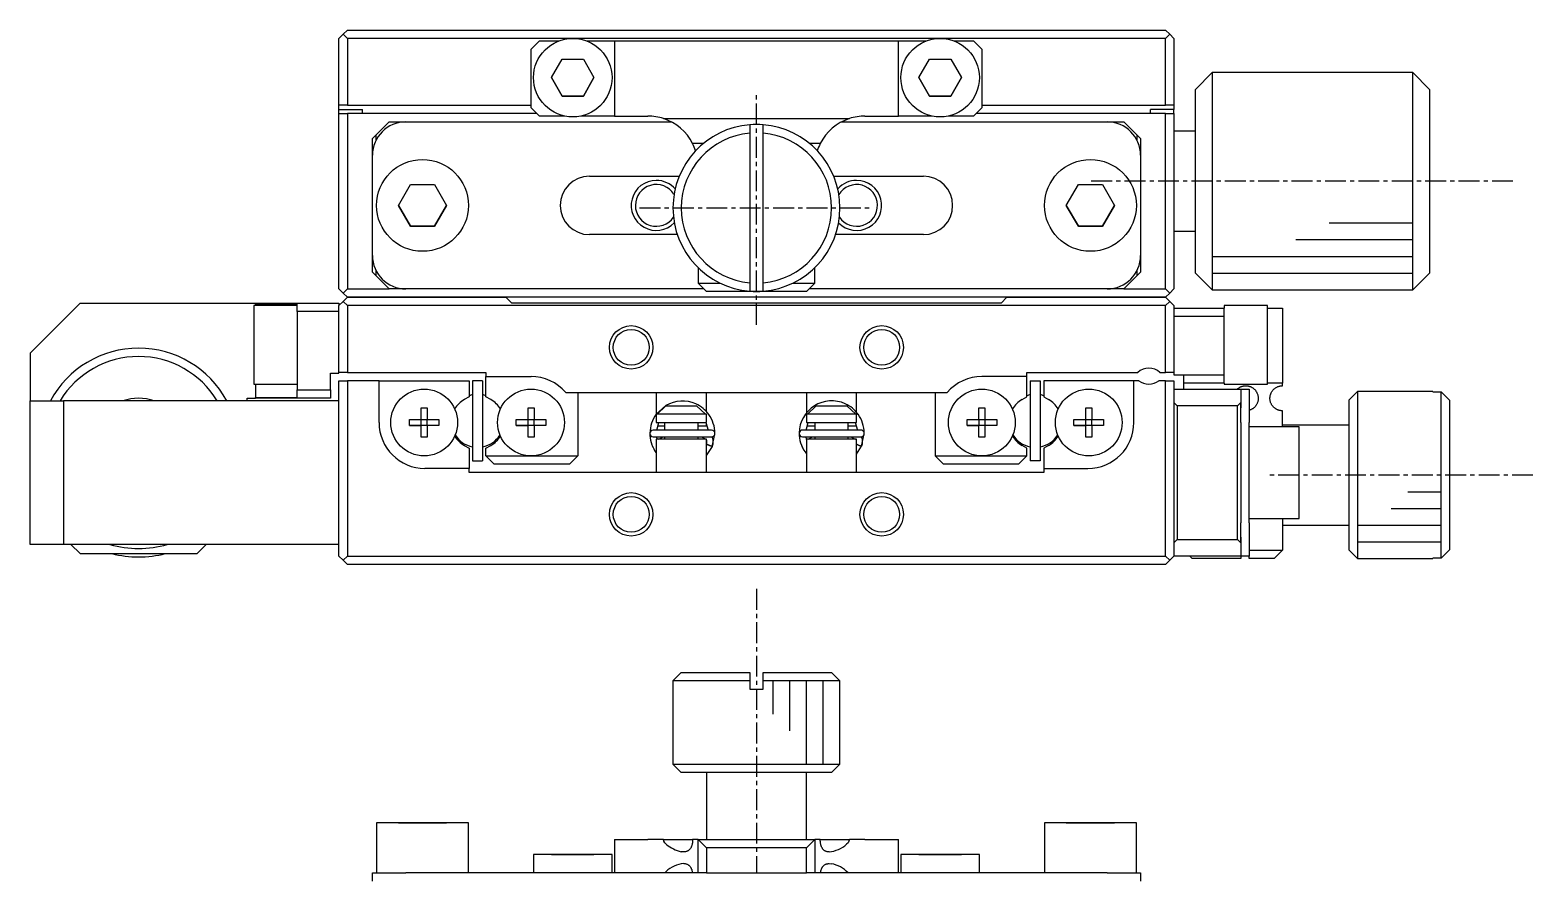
# Model space of a CAD drawing. Extents: x 10 to 381, y 10 to 229.
# Drawn here: x 100.9 to 190.9, y 178.3 to 229 of the extents above; entities that cross this region are included whole.
import ezdxf

# ---------------------------------------------------------------- set-up
doc = ezdxf.new("R2010")
doc.units = 0
doc.linetypes.add('CENTER', pattern=[2, 1.25, -0.25, 0.25, -0.25])
doc.layers.get('0').update_dxf_attribs({"linetype": 'CONTINUOUS'})
doc.layers.add('CENTER', color=1, linetype='CENTER')

msp = doc.modelspace()

# ---------------------------------------------------------------- linework, layer by layer
at = {"color": 7, "linetype": 'CONTINUOUS'}
for p, q in [((119.445, 228.463), (119.695, 228.713)), ((119.695, 228.713), (119.945, 228.963)), ((119.695, 228.713), (119.945, 228.463)), ((119.945, 228.963), (168.945, 228.963)), ((168.945, 228.963), (169.195, 228.713)), ((168.945, 228.463), (169.195, 228.713)), ((169.195, 228.713), (169.445, 228.463)), ((119.445, 224.463), (119.445, 228.463)), ((119.945, 228.463), (119.945, 224.463)), ((133.445, 228.463), (119.945, 228.463)), ((130.945, 227.813), (131.445, 228.313)), ((130.945, 224.313), (130.945, 227.813)), ((131.445, 228.313), (132.619, 228.313)), ((155.445, 228.463), (133.445, 228.463)), ((134.271, 228.313), (135.945, 228.313)), ((135.945, 228.313), (135.945, 223.813)), ((135.945, 228.313), (152.945, 228.313)), ((152.945, 223.813), (152.945, 228.313)), ((152.945, 228.313), (154.619, 228.313)), ((168.945, 228.463), (155.445, 228.463)), ((156.271, 228.313), (157.445, 228.313)), ((157.445, 228.313), (157.945, 227.813)), ((157.945, 227.813), (157.945, 224.313)), ((168.945, 224.463), (168.945, 228.463)), ((169.445, 228.463), (169.445, 224.463)), ((132.175, 226.113), (132.81, 227.213)), ((132.81, 227.213), (134.08, 227.213)), ((134.08, 227.213), (134.715, 226.113)), ((154.175, 226.113), (154.81, 227.213)), ((154.81, 227.213), (156.08, 227.213)), ((156.08, 227.213), (156.715, 226.113)), ((132.81, 225.013), (132.175, 226.113)), ((132.175, 226.113), (132.81, 225.013)), ((134.715, 226.113), (134.08, 225.013)), ((134.08, 225.013), (134.715, 226.113)), ((154.81, 225.013), (154.175, 226.113)), ((154.175, 226.113), (154.81, 225.013)), ((156.715, 226.113), (156.08, 225.013)), ((156.08, 225.013), (156.715, 226.113)), ((171.745, 226.413), (170.745, 225.413)), ((171.745, 226.413), (171.745, 213.413)), ((183.745, 226.413), (171.745, 226.413)), ((183.745, 219.854), (183.745, 226.413)), ((184.745, 225.413), (183.745, 226.413)), ((134.08, 225.013), (132.81, 225.013)), ((132.81, 225.013), (134.08, 225.013)), ((156.08, 225.013), (154.81, 225.013)), ((154.81, 225.013), (156.08, 225.013)), ((170.745, 214.413), (170.745, 225.413)), ((184.745, 225.413), (184.745, 219.863)), ((119.945, 224.463), (119.445, 224.463)), ((119.445, 224.213), (119.445, 224.463)), ((119.445, 224.213), (120.845, 224.213)), ((119.445, 223.963), (119.445, 224.213)), ((119.945, 224.463), (130.945, 224.463)), ((120.845, 223.963), (120.845, 224.213)), ((131.445, 223.813), (130.945, 224.313)), ((157.945, 224.313), (157.445, 223.813)), ((157.945, 224.463), (168.945, 224.463)), ((169.445, 224.213), (168.045, 224.213)), ((168.045, 223.963), (168.045, 224.213)), ((169.445, 224.463), (168.945, 224.463)), ((169.445, 224.463), (169.445, 224.213)), ((169.445, 223.963), (169.445, 224.213)), ((119.445, 213.463), (119.445, 223.963)), ((119.445, 223.963), (119.945, 223.963)), ((119.945, 223.963), (119.945, 213.463)), ((131.295, 223.963), (119.945, 223.963)), ((122.445, 223.463), (121.645, 222.663)), ((122.445, 223.463), (123.445, 223.463)), ((123.445, 223.463), (139.351, 223.463)), ((132.963, 223.813), (131.445, 223.813)), ((135.945, 223.813), (133.927, 223.813)), ((135.945, 223.813), (137.945, 223.813)), ((138.882, 223.663), (150.008, 223.663)), ((144.045, 223.297), (144.045, 222.795)), ((144.845, 222.795), (144.845, 223.297)), ((149.539, 223.463), (165.445, 223.463)), ((150.945, 223.813), (152.945, 223.813)), ((154.963, 223.813), (152.945, 223.813)), ((157.445, 223.813), (155.927, 223.813)), ((168.945, 223.963), (157.595, 223.963)), ((165.445, 223.463), (166.445, 223.463)), ((167.245, 222.663), (166.445, 223.463)), ((168.945, 213.463), (168.945, 223.963)), ((168.945, 223.963), (169.445, 223.963)), ((169.445, 223.963), (169.445, 213.463)), ((121.445, 222.463), (121.645, 222.663)), ((121.445, 221.463), (121.445, 222.463)), ((121.645, 222.663), (121.645, 222.335)), ((144.045, 222.795), (144.045, 213.831)), ((144.845, 213.831), (144.845, 222.795)), ((167.245, 222.335), (167.245, 222.663)), ((167.245, 222.663), (167.445, 222.463)), ((167.445, 222.463), (167.445, 221.463)), ((170.745, 222.913), (169.445, 222.913)), ((121.445, 215.463), (121.445, 221.463)), ((141.255, 222.163), (140.624, 222.163)), ((148.266, 222.163), (147.635, 222.163)), ((167.445, 221.463), (167.445, 215.463)), ((123.002, 218.463), (123.723, 219.713)), ((123.723, 219.713), (125.167, 219.713)), ((125.167, 219.713), (125.888, 218.463)), ((134.445, 220.213), (139.82, 220.213)), ((149.07, 220.213), (154.445, 220.213)), ((163.002, 218.463), (163.723, 219.713)), ((163.723, 219.713), (165.167, 219.713)), ((165.167, 219.713), (165.888, 218.463)), ((183.745, 213.413), (183.745, 219.854)), ((184.745, 219.863), (184.745, 214.413)), ((123.723, 217.213), (123.002, 218.463)), ((123.002, 218.463), (123.723, 217.213)), ((125.888, 218.463), (125.167, 217.213)), ((125.167, 217.213), (125.888, 218.463)), ((163.723, 217.213), (163.002, 218.463)), ((163.002, 218.463), (163.723, 217.213)), ((165.888, 218.463), (165.167, 217.213)), ((165.167, 217.213), (165.888, 218.463)), ((125.167, 217.213), (123.723, 217.213)), ((123.723, 217.213), (125.167, 217.213)), ((165.167, 217.213), (163.723, 217.213)), ((163.723, 217.213), (165.167, 217.213)), ((169.445, 216.913), (170.745, 216.913)), ((139.708, 216.713), (134.445, 216.713)), ((154.445, 216.713), (149.182, 216.713)), ((121.445, 214.463), (121.445, 215.463)), ((167.445, 215.463), (167.445, 214.463)), ((121.645, 214.263), (121.445, 214.463)), ((121.645, 214.591), (121.645, 214.263)), ((121.645, 214.263), (122.445, 213.463)), ((140.945, 214.742), (140.945, 213.813)), ((147.945, 213.813), (147.945, 214.742)), ((166.445, 213.463), (167.245, 214.263)), ((167.245, 214.263), (167.245, 214.591)), ((167.445, 214.463), (167.245, 214.263)), ((170.745, 214.413), (171.745, 213.413)), ((183.745, 213.413), (184.745, 214.413)), ((119.695, 213.213), (119.445, 213.463)), ((119.945, 213.463), (119.695, 213.213)), ((119.945, 213.463), (122.445, 213.463)), ((123.445, 213.463), (122.445, 213.463)), ((141.295, 213.463), (123.445, 213.463)), ((140.945, 213.813), (142.265, 213.813)), ((141.445, 213.313), (140.945, 213.813)), ((144.445, 213.313), (141.445, 213.313)), ((144.045, 213.831), (144.045, 213.329)), ((147.445, 213.313), (144.445, 213.313)), ((144.845, 213.329), (144.845, 213.831)), ((146.624, 213.813), (147.945, 213.813)), ((147.945, 213.813), (147.445, 213.313)), ((165.445, 213.463), (147.595, 213.463)), ((166.445, 213.463), (165.445, 213.463)), ((166.445, 213.463), (168.945, 213.463)), ((169.195, 213.213), (168.945, 213.463)), ((169.445, 213.463), (169.195, 213.213)), ((171.745, 213.413), (183.745, 213.413)), ((103.945, 212.613), (100.945, 209.613)), ((103.945, 212.613), (114.445, 212.613)), ((114.345, 212.463), (114.345, 207.763)), ((116.945, 212.463), (114.345, 212.463)), ((114.445, 212.544), (114.445, 212.613)), ((114.445, 212.613), (116.945, 212.613)), ((114.445, 212.544), (114.445, 212.463)), ((116.945, 212.544), (114.445, 212.544)), ((116.945, 212.613), (119.445, 212.613)), ((116.945, 212.113), (116.945, 212.613)), ((119.445, 212.463), (119.695, 212.713)), ((119.445, 212.613), (119.445, 212.463)), ((119.445, 208.463), (119.445, 212.463)), ((119.945, 212.963), (119.695, 213.213)), ((119.945, 212.963), (119.695, 212.713)), ((119.695, 212.713), (119.945, 212.463)), ((168.945, 212.963), (119.945, 212.963)), ((119.945, 212.963), (129.445, 212.963)), ((119.945, 212.463), (119.945, 208.463)), ((168.945, 212.463), (119.945, 212.463)), ((129.795, 212.613), (129.445, 212.963)), ((159.095, 212.613), (129.795, 212.613)), ((159.445, 212.963), (159.095, 212.613)), ((159.445, 212.963), (168.945, 212.963)), ((169.195, 213.213), (168.945, 212.963)), ((169.195, 212.713), (168.945, 212.963)), ((168.945, 212.463), (169.195, 212.713)), ((168.945, 208.463), (168.945, 212.463)), ((169.195, 212.713), (169.445, 212.463)), ((169.445, 212.463), (169.445, 208.463)), ((172.445, 212.463), (172.445, 212.313)), ((175.045, 212.463), (172.445, 212.463)), ((175.045, 207.763), (175.045, 212.463)), ((119.445, 212.113), (116.945, 212.113)), ((116.945, 212.113), (116.945, 207.413)), ((169.445, 212.313), (172.445, 212.313)), ((172.445, 211.813), (169.445, 211.813)), ((172.445, 211.813), (172.445, 212.313)), ((172.445, 208.313), (172.445, 211.813)), ((175.045, 212.313), (175.945, 212.313)), ((175.945, 212.313), (175.945, 207.813)), ((100.945, 209.613), (100.945, 206.763)), ((118.945, 208.413), (119.445, 208.413)), ((118.945, 207.413), (118.945, 208.413)), ((119.445, 208.413), (119.445, 208.463)), ((119.945, 208.463), (119.445, 208.463)), ((119.445, 197.463), (119.445, 207.963)), ((119.445, 207.963), (119.945, 207.963)), ((119.945, 208.463), (128.245, 208.463)), ((119.945, 207.963), (119.945, 197.463)), ((121.845, 207.963), (119.945, 207.963)), ((121.845, 205.463), (121.845, 207.963)), ((121.845, 207.963), (127.245, 207.963)), ((127.245, 207.963), (127.245, 207.007)), ((127.445, 207.963), (127.445, 203.163)), ((128.045, 207.963), (127.445, 207.963)), ((128.045, 207.963), (128.045, 203.163)), ((128.245, 208.463), (128.245, 208.213)), ((128.245, 208.213), (130.945, 208.213)), ((128.245, 207.007), (128.245, 208.213)), ((160.645, 208.213), (157.945, 208.213)), ((160.645, 208.463), (167.283, 208.463)), ((160.645, 208.213), (160.645, 208.463)), ((160.645, 207.007), (160.645, 208.213)), ((160.845, 207.963), (160.845, 203.163)), ((160.845, 207.963), (161.445, 207.963)), ((161.445, 207.963), (161.445, 203.163)), ((161.645, 207.963), (161.645, 207.007)), ((167.045, 207.963), (161.645, 207.963)), ((167.045, 205.463), (167.045, 207.963)), ((167.345, 207.963), (167.045, 207.963)), ((168.945, 207.963), (168.545, 207.963)), ((168.606, 208.463), (168.945, 208.463)), ((169.445, 208.463), (168.945, 208.463)), ((168.945, 197.463), (168.945, 207.963)), ((168.945, 207.963), (169.445, 207.963)), ((169.445, 208.463), (169.445, 208.313)), ((169.445, 208.313), (170.045, 208.313)), ((169.445, 207.963), (169.445, 197.463)), ((170.045, 208.313), (172.445, 208.313)), ((170.045, 207.813), (170.045, 208.313)), ((172.445, 207.813), (172.445, 208.313)), ((114.345, 207.763), (116.945, 207.763)), ((114.445, 207.763), (114.445, 206.953)), ((116.945, 207.413), (118.945, 207.413)), ((116.945, 206.913), (116.945, 207.413)), ((118.945, 207.413), (118.945, 206.913)), ((127.245, 207.007), (126.951, 206.838)), ((128.539, 206.838), (128.245, 207.007)), ((133.024, 207.263), (155.866, 207.263)), ((133.745, 207.263), (133.745, 203.463)), ((138.445, 207.263), (138.445, 205.963)), ((141.445, 206.12), (141.445, 207.263)), ((147.445, 207.263), (147.445, 206.045)), ((150.445, 206.065), (150.445, 207.263)), ((155.145, 207.263), (155.145, 203.463)), ((160.351, 206.838), (160.645, 207.007)), ((161.645, 207.007), (161.939, 206.838)), ((169.445, 207.463), (173.445, 207.463)), ((172.445, 207.813), (170.045, 207.813)), ((170.045, 207.463), (170.045, 207.813)), ((172.445, 207.813), (172.445, 207.763)), ((172.445, 207.763), (175.045, 207.763)), ((173.235, 207.463), (173.267, 207.491)), ((173.267, 207.491), (173.304, 207.52)), ((173.304, 207.52), (173.344, 207.547)), ((173.344, 207.547), (173.386, 207.572)), ((173.386, 207.572), (173.432, 207.594)), ((173.432, 207.594), (173.456, 207.605)), ((173.445, 207.463), (173.445, 206.663)), ((173.445, 207.463), (173.945, 207.463)), ((173.456, 207.605), (173.481, 207.615)), ((173.481, 207.615), (173.507, 207.624)), ((173.507, 207.624), (173.534, 207.633)), ((173.534, 207.633), (173.563, 207.641)), ((173.563, 207.641), (173.577, 207.644)), ((173.577, 207.644), (173.592, 207.647)), ((173.592, 207.647), (173.607, 207.65)), ((173.607, 207.65), (173.622, 207.653)), ((173.622, 207.653), (173.638, 207.655)), ((173.638, 207.655), (173.654, 207.657)), ((173.654, 207.657), (173.667, 207.659)), ((173.667, 207.659), (173.681, 207.66)), ((173.681, 207.66), (173.694, 207.661)), ((173.694, 207.661), (173.705, 207.662)), ((173.705, 207.662), (173.715, 207.662)), ((173.715, 207.662), (173.726, 207.663)), ((173.726, 207.663), (173.737, 207.663)), ((173.737, 207.663), (173.747, 207.663)), ((173.747, 207.663), (173.758, 207.663)), ((173.758, 207.663), (173.768, 207.663)), ((173.768, 207.663), (173.778, 207.662)), ((173.778, 207.662), (173.789, 207.662)), ((173.789, 207.662), (173.8, 207.661)), ((173.8, 207.661), (173.81, 207.66)), ((173.81, 207.66), (173.82, 207.659)), ((173.82, 207.659), (173.833, 207.658)), ((173.833, 207.658), (173.846, 207.656)), ((173.846, 207.656), (173.859, 207.654)), ((173.859, 207.654), (173.871, 207.652)), ((173.871, 207.652), (173.888, 207.649)), ((173.888, 207.649), (173.904, 207.646)), ((173.904, 207.646), (173.919, 207.642)), ((173.919, 207.642), (173.948, 207.635)), ((173.945, 207.463), (173.945, 205.463)), ((173.948, 207.635), (173.974, 207.627)), ((173.974, 207.627), (174, 207.618)), ((174, 207.618), (174.024, 207.609)), ((174.024, 207.609), (174.048, 207.599)), ((174.048, 207.599), (174.07, 207.589)), ((174.07, 207.589), (174.121, 207.562)), ((174.121, 207.562), (174.167, 207.533)), ((174.167, 207.533), (174.211, 207.501)), ((174.211, 207.501), (174.251, 207.467)), ((174.251, 207.467), (174.288, 207.431)), ((174.288, 207.431), (174.322, 207.392)), ((174.322, 207.392), (174.357, 207.346)), ((174.357, 207.346), (174.389, 207.297)), ((174.389, 207.297), (174.418, 207.244)), ((174.418, 207.244), (174.437, 207.202)), ((174.437, 207.202), (174.454, 207.158)), ((174.454, 207.158), (174.468, 207.113)), ((174.468, 207.113), (174.479, 207.066)), ((174.479, 207.066), (174.487, 207.021)), ((174.487, 207.021), (174.492, 206.974)), ((175.945, 207.813), (175.045, 207.813)), ((175.199, 206.992), (175.205, 207.034)), ((175.205, 207.034), (175.213, 207.075)), ((175.213, 207.075), (175.227, 207.129)), ((175.227, 207.129), (175.245, 207.181)), ((175.245, 207.181), (175.266, 207.231)), ((175.266, 207.231), (175.289, 207.276)), ((175.289, 207.276), (175.315, 207.32)), ((175.315, 207.32), (175.343, 207.361)), ((175.343, 207.361), (175.374, 207.399)), ((175.374, 207.399), (175.409, 207.437)), ((175.409, 207.437), (175.446, 207.473)), ((175.446, 207.473), (175.486, 207.506)), ((175.486, 207.506), (175.529, 207.537)), ((175.529, 207.537), (175.565, 207.56)), ((175.565, 207.56), (175.604, 207.581)), ((175.604, 207.581), (175.646, 207.601)), ((175.646, 207.601), (175.668, 207.61)), ((175.668, 207.61), (175.692, 207.619)), ((175.692, 207.619), (175.716, 207.627)), ((175.716, 207.627), (175.741, 207.635)), ((175.741, 207.635), (175.768, 207.642)), ((175.768, 207.642), (175.796, 207.648)), ((175.796, 207.648), (175.81, 207.651)), ((175.81, 207.651), (175.824, 207.653)), ((175.824, 207.653), (175.838, 207.655)), ((175.838, 207.655), (175.853, 207.657)), ((175.853, 207.657), (175.868, 207.659)), ((175.868, 207.659), (175.884, 207.66)), ((175.884, 207.66), (175.896, 207.661)), ((175.896, 207.661), (175.908, 207.662)), ((175.908, 207.662), (175.92, 207.663)), ((175.92, 207.663), (175.933, 207.663)), ((175.933, 207.663), (175.945, 207.663)), ((175.945, 207.663), (175.945, 207.813)), ((180.445, 207.313), (179.945, 206.813)), ((180.445, 207.313), (180.445, 197.313)), ((184.945, 207.313), (180.445, 207.313)), ((184.945, 207.313), (184.945, 207.297)), ((184.945, 207.297), (185.445, 207.297)), ((185.445, 197.329), (185.445, 207.297)), ((185.445, 207.297), (185.945, 206.795)), ((100.945, 198.163), (100.945, 206.763)), ((100.945, 206.763), (102.945, 206.763)), ((102.945, 206.763), (102.945, 198.163)), ((119.445, 206.763), (102.945, 206.763)), ((113.945, 206.763), (113.945, 206.913)), ((113.945, 206.913), (114.445, 206.913)), ((114.445, 206.953), (116.945, 206.953)), ((114.445, 206.913), (114.445, 206.953)), ((116.945, 206.913), (114.445, 206.913)), ((118.945, 206.913), (116.945, 206.913)), ((124.365, 206.349), (124.725, 206.349)), ((124.365, 205.643), (124.365, 206.349)), ((124.725, 206.349), (124.725, 205.643)), ((130.765, 206.349), (131.125, 206.349)), ((130.765, 205.643), (130.765, 206.349)), ((131.125, 206.349), (131.125, 205.643)), ((139.022, 206.479), (138.444, 205.959)), ((138.499, 205.963), (139.028, 206.463)), ((139.028, 206.463), (140.861, 206.463)), ((140.861, 206.463), (141.391, 205.963)), ((141.445, 206.119), (141.445, 206.12)), ((141.445, 206.119), (141.445, 206.119)), ((147.499, 205.963), (148.028, 206.463)), ((148.028, 206.463), (149.861, 206.463)), ((149.861, 206.463), (150.391, 205.963)), ((157.765, 206.349), (158.125, 206.349)), ((157.765, 205.643), (157.765, 206.349)), ((158.125, 206.349), (158.125, 205.643)), ((164.165, 206.349), (164.525, 206.349)), ((164.165, 205.643), (164.165, 206.349)), ((164.525, 206.349), (164.525, 205.643)), ((169.445, 206.663), (169.645, 206.463)), ((173.245, 206.463), (169.645, 206.463)), ((169.645, 206.463), (169.645, 198.463)), ((173.245, 206.463), (173.445, 206.663)), ((173.245, 198.463), (173.245, 206.463)), ((173.445, 206.663), (173.445, 206.335)), ((173.445, 206.335), (173.445, 206.663)), ((173.445, 205.463), (173.445, 206.335)), ((173.97, 206.198), (173.945, 206.19)), ((173.995, 206.206), (173.97, 206.198)), ((174.019, 206.215), (173.995, 206.206)), ((174.05, 206.228), (174.019, 206.215)), ((174.08, 206.242), (174.05, 206.228)), ((174.109, 206.257), (174.08, 206.242)), ((174.138, 206.274), (174.109, 206.257)), ((174.164, 206.291), (174.138, 206.274)), ((174.19, 206.309), (174.164, 206.291)), ((174.215, 206.328), (174.19, 206.309)), ((174.239, 206.348), (174.215, 206.328)), ((174.262, 206.369), (174.239, 206.348)), ((174.284, 206.391), (174.262, 206.369)), ((174.305, 206.414), (174.284, 206.391)), ((174.325, 206.437), (174.305, 206.414)), ((174.343, 206.46), (174.325, 206.437)), ((174.36, 206.484), (174.343, 206.46)), ((174.376, 206.508), (174.36, 206.484)), ((174.391, 206.532), (174.376, 206.508)), ((174.408, 206.562), (174.391, 206.532)), ((174.423, 206.593), (174.408, 206.562)), ((174.437, 206.624), (174.423, 206.593)), ((174.449, 206.655), (174.437, 206.624)), ((174.463, 206.695), (174.449, 206.655)), ((174.474, 206.736), (174.463, 206.695)), ((174.482, 206.776), (174.474, 206.736)), ((174.49, 206.827), (174.482, 206.776)), ((174.494, 206.877), (174.49, 206.827)), ((174.492, 206.974), (174.495, 206.926)), ((174.495, 206.926), (174.494, 206.877)), ((175.195, 206.904), (175.196, 206.948)), ((175.197, 206.859), (175.195, 206.904)), ((175.196, 206.948), (175.199, 206.992)), ((175.202, 206.813), (175.197, 206.859)), ((175.209, 206.767), (175.202, 206.813)), ((175.217, 206.733), (175.209, 206.767)), ((175.226, 206.698), (175.217, 206.733)), ((175.237, 206.664), (175.226, 206.698)), ((175.25, 206.63), (175.237, 206.664)), ((175.264, 206.598), (175.25, 206.63)), ((175.28, 206.566), (175.264, 206.598)), ((175.298, 206.534), (175.28, 206.566)), ((175.317, 206.503), (175.298, 206.534)), ((175.338, 206.472), (175.317, 206.503)), ((175.361, 206.442), (175.338, 206.472)), ((175.384, 206.415), (175.361, 206.442)), ((175.408, 206.389), (175.384, 206.415)), ((175.434, 206.364), (175.408, 206.389)), ((175.461, 206.34), (175.434, 206.364)), ((175.49, 206.317), (175.461, 206.34)), ((175.52, 206.295), (175.49, 206.317)), ((175.543, 206.28), (175.52, 206.295)), ((175.567, 206.265), (175.543, 206.28)), ((175.591, 206.252), (175.567, 206.265)), ((175.616, 206.239), (175.591, 206.252)), ((175.641, 206.227), (175.616, 206.239)), ((175.667, 206.216), (175.641, 206.227)), ((175.693, 206.207), (175.667, 206.216)), ((175.72, 206.198), (175.693, 206.207)), ((175.747, 206.19), (175.72, 206.198)), ((175.775, 206.182), (175.747, 206.19)), ((175.804, 206.176), (175.775, 206.182)), ((175.832, 206.172), (175.804, 206.176)), ((175.86, 206.168), (175.832, 206.172)), ((175.888, 206.165), (175.86, 206.168)), ((175.917, 206.164), (175.888, 206.165)), ((175.945, 206.163), (175.917, 206.164)), ((175.945, 205.213), (175.945, 206.163)), ((179.945, 197.813), (179.945, 206.813)), ((185.945, 206.795), (185.945, 197.831)), ((123.659, 205.643), (124.365, 205.643)), ((123.659, 205.283), (123.659, 205.643)), ((124.365, 205.283), (123.659, 205.283)), ((123.659, 205.283), (124.365, 205.283)), ((124.375, 205.633), (124.365, 205.643)), ((124.375, 205.293), (124.365, 205.283)), ((124.365, 204.577), (124.365, 205.283)), ((124.375, 205.633), (124.715, 205.633)), ((124.375, 205.293), (124.375, 205.633)), ((124.715, 205.293), (124.375, 205.293)), ((124.715, 205.633), (124.725, 205.643)), ((124.715, 205.633), (124.715, 205.293)), ((124.715, 205.293), (124.725, 205.283)), ((124.725, 205.643), (125.431, 205.643)), ((124.725, 205.283), (124.725, 204.577)), ((125.431, 205.283), (124.725, 205.283)), ((125.431, 205.283), (124.725, 205.283)), ((125.431, 205.643), (125.431, 205.283)), ((130.059, 205.643), (130.765, 205.643)), ((130.059, 205.283), (130.059, 205.643)), ((130.765, 205.283), (130.059, 205.283)), ((130.059, 205.283), (130.765, 205.283)), ((130.775, 205.633), (130.765, 205.643)), ((130.775, 205.293), (130.765, 205.283)), ((130.765, 204.577), (130.765, 205.283)), ((130.775, 205.633), (131.115, 205.633)), ((130.775, 205.293), (130.775, 205.633)), ((131.115, 205.293), (130.775, 205.293)), ((131.115, 205.633), (131.125, 205.643)), ((131.115, 205.633), (131.115, 205.293)), ((131.115, 205.293), (131.125, 205.283)), ((131.125, 205.643), (131.831, 205.643)), ((131.125, 205.283), (131.125, 204.577)), ((131.831, 205.283), (131.125, 205.283)), ((131.831, 205.283), (131.125, 205.283)), ((131.831, 205.643), (131.831, 205.283)), ((138.499, 205.963), (138.445, 205.963)), ((138.445, 205.963), (138.445, 205.463)), ((138.445, 205.463), (141.445, 205.463)), ((138.473, 205), (138.609, 205.463)), ((141.391, 205.963), (138.499, 205.963)), ((138.531, 205.263), (138.945, 205.263)), ((138.945, 205.463), (138.945, 205)), ((140.945, 205), (140.945, 205.463)), ((140.945, 205.263), (141.445, 205.263)), ((141.445, 205.963), (141.391, 205.963)), ((141.413, 205.463), (141.549, 205)), ((141.445, 205.463), (141.445, 205.963)), ((141.445, 205.263), (141.445, 205.389)), ((147.415, 205.011), (147.546, 205.463)), ((147.445, 206.045), (147.445, 206.045)), ((147.445, 206.044), (147.445, 206.044)), ((147.499, 205.963), (147.445, 205.963)), ((147.445, 205.963), (147.445, 205.463)), ((147.445, 205.463), (150.445, 205.463)), ((147.469, 205.263), (147.945, 205.263)), ((150.391, 205.963), (147.499, 205.963)), ((147.945, 205.463), (147.945, 205.011)), ((149.945, 205.011), (149.945, 205.463)), ((149.945, 205.263), (150.445, 205.263)), ((150.36, 205.463), (150.491, 205.011)), ((150.445, 205.963), (150.391, 205.963)), ((150.445, 206.063), (150.445, 206.064)), ((150.445, 205.463), (150.445, 205.963)), ((157.059, 205.643), (157.765, 205.643)), ((157.059, 205.283), (157.059, 205.643)), ((157.765, 205.283), (157.059, 205.283)), ((157.059, 205.283), (157.765, 205.283)), ((157.775, 205.633), (157.765, 205.643)), ((157.775, 205.293), (157.765, 205.283)), ((157.765, 204.577), (157.765, 205.283)), ((157.775, 205.633), (158.115, 205.633)), ((157.775, 205.293), (157.775, 205.633)), ((158.115, 205.293), (157.775, 205.293)), ((158.115, 205.633), (158.125, 205.643)), ((158.115, 205.633), (158.115, 205.293)), ((158.115, 205.293), (158.125, 205.283)), ((158.125, 205.643), (158.831, 205.643)), ((158.125, 205.283), (158.125, 204.577)), ((158.831, 205.283), (158.125, 205.283)), ((158.831, 205.283), (158.125, 205.283)), ((158.831, 205.643), (158.831, 205.283)), ((163.459, 205.643), (164.165, 205.643)), ((163.459, 205.283), (163.459, 205.643)), ((164.165, 205.283), (163.459, 205.283)), ((163.459, 205.283), (164.165, 205.283)), ((164.175, 205.633), (164.165, 205.643)), ((164.175, 205.293), (164.165, 205.283)), ((164.165, 204.577), (164.165, 205.283)), ((164.175, 205.633), (164.515, 205.633)), ((164.175, 205.293), (164.175, 205.633)), ((164.515, 205.293), (164.175, 205.293)), ((164.515, 205.633), (164.525, 205.643)), ((164.515, 205.633), (164.515, 205.293)), ((164.515, 205.293), (164.525, 205.283)), ((164.525, 205.643), (165.231, 205.643)), ((164.525, 205.283), (164.525, 204.577)), ((165.231, 205.283), (164.525, 205.283)), ((165.231, 205.283), (164.525, 205.283)), ((165.231, 205.643), (165.231, 205.283)), ((173.445, 205.463), (173.445, 199.463)), ((173.945, 199.463), (173.945, 205.463)), ((176.945, 205.213), (173.945, 205.213)), ((179.945, 205.313), (175.945, 205.313)), ((176.945, 199.713), (176.945, 205.213)), ((124.725, 204.577), (124.365, 204.577)), ((131.125, 204.577), (130.765, 204.577)), ((138.062, 204.778), (138.066, 204.677)), ((141.761, 205), (138.261, 205)), ((138.261, 204.6), (141.761, 204.6)), ((141.445, 204.463), (138.445, 204.463)), ((138.445, 204.463), (138.445, 202.463)), ((138.497, 204.463), (138.473, 204.6)), ((138.609, 204.463), (138.863, 204.6)), ((138.945, 204.6), (138.945, 204.463)), ((140.945, 204.463), (140.945, 204.6)), ((141.159, 204.6), (141.413, 204.463)), ((141.445, 202.463), (141.445, 204.463)), ((141.445, 204.395), (141.445, 204.214)), ((141.793, 204.601), (141.792, 204.603)), ((141.807, 204.569), (141.793, 204.601)), ((141.802, 204.031), (141.96, 204.773)), ((141.819, 204.537), (141.807, 204.569)), ((141.83, 204.504), (141.819, 204.537)), ((141.839, 204.471), (141.83, 204.504)), ((141.847, 204.437), (141.839, 204.471)), ((141.852, 204.403), (141.847, 204.437)), ((141.857, 204.369), (141.852, 204.403)), ((141.859, 204.334), (141.857, 204.369)), ((141.859, 204.3), (141.859, 204.334)), ((147.004, 204.789), (147.008, 204.688)), ((150.703, 205.011), (147.203, 205.011)), ((147.203, 204.611), (150.703, 204.611)), ((147.442, 204.463), (147.415, 204.611)), ((147.445, 204.45), (147.442, 204.463)), ((150.445, 204.463), (147.445, 204.463)), ((147.445, 204.463), (147.445, 202.463)), ((147.545, 204.463), (147.805, 204.611)), ((147.945, 204.611), (147.945, 204.463)), ((149.945, 204.463), (149.945, 204.611)), ((150.101, 204.611), (150.361, 204.463)), ((150.445, 202.463), (150.445, 204.463)), ((150.735, 204.612), (150.734, 204.613)), ((150.749, 204.58), (150.735, 204.612)), ((150.744, 204.042), (150.902, 204.784)), ((150.761, 204.548), (150.749, 204.58)), ((150.772, 204.515), (150.761, 204.548)), ((150.781, 204.482), (150.772, 204.515)), ((150.789, 204.448), (150.781, 204.482)), ((150.794, 204.414), (150.789, 204.448)), ((150.798, 204.38), (150.794, 204.414)), ((150.801, 204.345), (150.798, 204.38)), ((150.8, 204.276), (150.801, 204.311)), ((150.801, 204.311), (150.801, 204.345)), ((158.125, 204.577), (157.765, 204.577)), ((164.525, 204.577), (164.165, 204.577)), ((126.951, 204.088), (127.245, 203.919)), ((127.245, 203.919), (127.245, 202.713)), ((128.245, 203.919), (128.539, 204.088)), ((128.245, 203.463), (128.245, 203.919)), ((128.245, 203.463), (130.945, 203.463)), ((128.745, 202.963), (128.245, 203.463)), ((130.945, 203.463), (133.745, 203.463)), ((133.745, 203.463), (133.245, 202.963)), ((138.196, 204.092), (138.196, 204.091)), ((138.196, 204.091), (138.197, 204.09)), ((138.197, 204.09), (138.197, 204.089)), ((138.197, 204.089), (138.198, 204.087)), ((138.198, 204.087), (138.198, 204.085)), ((138.198, 204.085), (138.199, 204.082)), ((138.199, 204.082), (138.2, 204.08)), ((138.2, 204.08), (138.201, 204.077)), ((138.201, 204.077), (138.218, 204.033)), ((138.218, 204.034), (138.219, 204.035)), ((138.218, 204.033), (138.218, 204.034)), ((138.219, 204.033), (138.243, 203.98)), ((141.45, 204.172), (141.445, 204.176)), ((141.799, 204.024), (141.445, 204.164)), ((141.445, 203.48), (141.803, 204.034)), ((141.456, 204.168), (141.45, 204.172)), ((141.463, 204.163), (141.456, 204.168)), ((141.471, 204.157), (141.463, 204.163)), ((141.48, 204.152), (141.471, 204.157)), ((141.49, 204.146), (141.48, 204.152)), ((141.501, 204.14), (141.49, 204.146)), ((141.512, 204.134), (141.501, 204.14)), ((141.524, 204.128), (141.512, 204.134)), ((141.536, 204.122), (141.524, 204.128)), ((141.55, 204.115), (141.536, 204.122)), ((141.563, 204.109), (141.55, 204.115)), ((141.577, 204.102), (141.563, 204.109)), ((141.591, 204.096), (141.577, 204.102)), ((141.605, 204.09), (141.591, 204.096)), ((141.62, 204.084), (141.605, 204.09)), ((141.634, 204.078), (141.62, 204.084)), ((141.649, 204.072), (141.634, 204.078)), ((141.663, 204.066), (141.649, 204.072)), ((141.677, 204.061), (141.663, 204.066)), ((141.69, 204.056), (141.677, 204.061)), ((141.703, 204.052), (141.69, 204.056)), ((141.716, 204.047), (141.703, 204.052)), ((141.728, 204.044), (141.716, 204.047)), ((141.739, 204.04), (141.728, 204.044)), ((141.75, 204.037), (141.739, 204.04)), ((141.76, 204.035), (141.75, 204.037)), ((141.769, 204.033), (141.76, 204.035)), ((141.777, 204.031), (141.769, 204.033)), ((141.784, 204.03), (141.777, 204.031)), ((141.79, 204.03), (141.784, 204.03)), ((141.795, 204.03), (141.79, 204.03)), ((141.799, 204.03), (141.795, 204.03)), ((141.802, 204.031), (141.799, 204.03)), ((141.803, 204.032), (141.802, 204.031)), ((141.804, 204.034), (141.803, 204.032)), ((141.804, 204.033), (141.816, 204.063)), ((141.816, 204.063), (141.827, 204.096)), ((141.827, 204.096), (141.837, 204.129)), ((141.837, 204.129), (141.845, 204.163)), ((141.845, 204.163), (141.851, 204.197)), ((141.851, 204.197), (141.856, 204.231)), ((141.856, 204.231), (141.858, 204.265)), ((141.858, 204.265), (141.859, 204.3)), ((147.138, 204.103), (147.138, 204.102)), ((147.138, 204.102), (147.139, 204.101)), ((147.139, 204.101), (147.139, 204.099)), ((147.139, 204.099), (147.14, 204.098)), ((147.14, 204.098), (147.14, 204.096)), ((147.14, 204.096), (147.141, 204.093)), ((147.141, 204.093), (147.142, 204.091)), ((147.142, 204.091), (147.143, 204.087)), ((147.143, 204.087), (147.16, 204.044)), ((147.16, 204.044), (147.16, 204.045)), ((147.16, 204.045), (147.161, 204.045)), ((147.161, 204.044), (147.185, 203.991)), ((150.457, 204.143), (150.445, 204.15)), ((150.741, 204.035), (150.445, 204.139)), ((150.445, 203.557), (150.745, 204.044)), ((150.469, 204.137), (150.457, 204.143)), ((150.482, 204.13), (150.469, 204.137)), ((150.496, 204.124), (150.482, 204.13)), ((150.51, 204.117), (150.496, 204.124)), ((150.524, 204.111), (150.51, 204.117)), ((150.539, 204.104), (150.524, 204.111)), ((150.554, 204.098), (150.539, 204.104)), ((150.569, 204.091), (150.554, 204.098)), ((150.583, 204.085), (150.569, 204.091)), ((150.598, 204.08), (150.583, 204.085)), ((150.612, 204.074), (150.598, 204.08)), ((150.627, 204.069), (150.612, 204.074)), ((150.64, 204.064), (150.627, 204.069)), ((150.653, 204.06), (150.64, 204.064)), ((150.666, 204.056), (150.653, 204.06)), ((150.678, 204.052), (150.666, 204.056)), ((150.689, 204.049), (150.678, 204.052)), ((150.699, 204.046), (150.689, 204.049)), ((150.709, 204.044), (150.699, 204.046)), ((150.717, 204.042), (150.709, 204.044)), ((150.725, 204.041), (150.717, 204.042)), ((150.731, 204.04), (150.725, 204.041)), ((150.736, 204.04), (150.731, 204.04)), ((150.741, 204.041), (150.736, 204.04)), ((150.744, 204.042), (150.741, 204.041)), ((150.745, 204.043), (150.744, 204.042)), ((150.746, 204.045), (150.745, 204.043)), ((150.746, 204.044), (150.758, 204.074)), ((150.758, 204.074), (150.769, 204.107)), ((150.769, 204.107), (150.779, 204.14)), ((150.779, 204.14), (150.787, 204.174)), ((150.787, 204.174), (150.793, 204.208)), ((150.793, 204.208), (150.798, 204.242)), ((150.798, 204.242), (150.8, 204.276)), ((155.145, 203.463), (157.945, 203.463)), ((155.645, 202.963), (155.145, 203.463)), ((157.945, 203.463), (160.645, 203.463)), ((160.645, 203.463), (160.145, 202.963)), ((160.645, 203.919), (160.351, 204.088)), ((160.645, 203.463), (160.645, 203.919)), ((161.939, 204.088), (161.645, 203.919)), ((161.645, 203.919), (161.645, 202.713)), ((127.245, 202.713), (124.595, 202.713)), ((127.245, 202.463), (127.245, 202.713)), ((127.445, 203.163), (128.045, 203.163)), ((133.245, 202.963), (128.745, 202.963)), ((160.145, 202.963), (155.645, 202.963)), ((161.445, 203.163), (160.845, 203.163)), ((161.645, 202.713), (161.645, 202.463)), ((161.645, 202.713), (164.295, 202.713)), ((159.445, 202.463), (127.245, 202.463)), ((161.645, 202.463), (159.445, 202.463)), ((173.445, 198.591), (173.445, 199.463)), ((173.945, 199.713), (176.945, 199.713)), ((173.945, 199.463), (173.945, 197.463)), ((175.945, 199.713), (175.945, 197.813)), ((175.945, 199.313), (179.945, 199.313)), ((102.945, 198.163), (100.945, 198.163)), ((119.445, 198.163), (102.945, 198.163)), ((103.395, 198.163), (103.945, 197.613)), ((110.945, 197.613), (111.495, 198.163)), ((169.645, 198.463), (169.445, 198.263)), ((169.645, 198.463), (173.245, 198.463)), ((173.445, 198.263), (173.245, 198.463)), ((173.445, 198.591), (173.445, 198.263)), ((173.445, 198.263), (173.445, 198.591)), ((173.445, 198.263), (173.445, 197.463)), ((103.945, 197.613), (110.945, 197.613)), ((119.695, 197.213), (119.445, 197.463)), ((119.945, 197.463), (119.695, 197.213)), ((119.945, 196.963), (119.695, 197.213)), ((119.945, 197.463), (168.945, 197.463)), ((169.195, 197.213), (168.945, 197.463)), ((168.945, 196.963), (169.195, 197.213)), ((169.445, 197.463), (169.195, 197.213)), ((173.445, 197.463), (169.445, 197.463)), ((170.395, 197.463), (170.545, 197.313)), ((173.445, 197.313), (170.545, 197.313)), ((173.945, 197.463), (173.445, 197.463)), ((173.445, 197.463), (173.445, 197.313)), ((173.945, 197.813), (175.945, 197.813)), ((173.945, 197.313), (173.945, 197.463)), ((175.445, 197.313), (173.945, 197.313)), ((175.445, 197.313), (175.945, 197.813)), ((179.945, 197.813), (180.445, 197.313)), ((180.445, 197.313), (184.945, 197.313)), ((185.445, 197.329), (184.945, 197.329)), ((184.945, 197.329), (184.945, 197.313)), ((185.945, 197.831), (185.445, 197.329)), ((168.945, 196.963), (119.945, 196.963)), ((139.945, 190.5), (139.445, 190)), ((144.045, 190), (139.445, 190)), ((139.445, 190), (139.445, 185)), ((139.945, 190.5), (144.045, 190.5)), ((139.945, 190.5), (144.045, 190.5)), ((144.045, 190.5), (144.045, 190)), ((144.045, 190), (144.045, 189.5)), ((144.845, 190.5), (148.945, 190.5)), ((144.845, 190.5), (148.945, 190.5)), ((144.845, 190), (144.845, 190.5)), ((149.445, 190), (144.845, 190)), ((144.845, 189.5), (144.845, 190)), ((149.445, 190), (148.945, 190.5)), ((149.445, 185), (149.445, 190)), ((144.045, 189.5), (144.845, 189.5)), ((144.045, 189.5), (144.845, 189.5)), ((139.445, 185), (149.445, 185)), ((139.445, 185), (139.945, 184.5)), ((148.945, 184.5), (139.945, 184.5)), ((141.445, 184.5), (141.445, 180.5)), ((147.445, 180.5), (147.445, 184.5)), ((148.945, 184.5), (149.445, 185)), ((124.445, 181.5), (121.695, 181.5)), ((127.195, 181.5), (121.695, 181.5)), ((121.695, 181.5), (121.695, 178.5)), ((123.723, 181.5), (123.002, 181.5)), ((123.002, 181.5), (123.723, 181.5)), ((125.167, 181.5), (123.723, 181.5)), ((123.723, 181.5), (125.167, 181.5)), ((127.195, 181.5), (124.445, 181.5)), ((125.888, 181.5), (125.167, 181.5)), ((125.167, 181.5), (125.888, 181.5)), ((127.195, 178.5), (127.195, 181.5)), ((164.445, 181.5), (161.695, 181.5)), ((167.195, 181.5), (161.695, 181.5)), ((161.695, 181.5), (161.695, 178.5)), ((163.723, 181.5), (163.002, 181.5)), ((163.002, 181.5), (163.723, 181.5)), ((165.167, 181.5), (163.723, 181.5)), ((163.723, 181.5), (165.167, 181.5)), ((167.195, 181.5), (164.445, 181.5)), ((165.888, 181.5), (165.167, 181.5)), ((165.167, 181.5), (165.888, 181.5)), ((167.195, 178.5), (167.195, 181.5)), ((135.945, 180.5), (135.945, 178.5)), ((135.945, 180.5), (137.945, 180.5)), ((138.882, 180.5), (137.945, 180.5)), ((138.882, 180.5), (140.624, 180.5)), ((138.905, 180.393), (138.882, 180.5)), ((138.963, 180.296), (138.905, 180.393)), ((139.053, 180.201), (138.963, 180.296)), ((140.527, 180.016), (140.513, 179.989)), ((140.541, 180.045), (140.527, 180.016)), ((140.553, 180.075), (140.541, 180.045)), ((140.563, 180.101), (140.553, 180.075)), ((140.572, 180.128), (140.563, 180.101)), ((140.58, 180.156), (140.572, 180.128)), ((140.588, 180.185), (140.58, 180.156)), ((140.595, 180.214), (140.588, 180.185)), ((140.601, 180.244), (140.595, 180.214)), ((140.606, 180.275), (140.601, 180.244)), ((140.611, 180.306), (140.606, 180.275)), ((140.615, 180.337), (140.611, 180.306)), ((140.618, 180.369), (140.615, 180.337)), ((140.621, 180.402), (140.618, 180.369)), ((140.623, 180.435), (140.621, 180.402)), ((140.624, 180.467), (140.623, 180.435)), ((140.945, 180.5), (140.624, 180.5)), ((140.624, 180.5), (140.624, 180.467)), ((140.945, 178.5), (140.945, 180.5)), ((141.445, 180), (140.945, 180.5)), ((140.945, 180.5), (143.195, 180.5)), ((141.445, 180), (141.445, 178.5)), ((147.445, 180), (141.445, 180)), ((143.195, 180.5), (145.695, 180.5)), ((145.695, 180.5), (147.945, 180.5)), ((147.945, 180.5), (147.445, 180)), ((147.445, 178.5), (147.445, 180)), ((147.945, 180.5), (147.945, 178.5)), ((148.266, 180.5), (147.945, 180.5)), ((148.266, 180.5), (150.008, 180.5)), ((148.266, 180.466), (148.266, 180.5)), ((148.267, 180.431), (148.266, 180.466)), ((148.269, 180.397), (148.267, 180.431)), ((148.272, 180.364), (148.269, 180.397)), ((148.275, 180.333), (148.272, 180.364)), ((148.279, 180.302), (148.275, 180.333)), ((148.284, 180.272), (148.279, 180.302)), ((148.289, 180.243), (148.284, 180.272)), ((148.295, 180.214), (148.289, 180.243)), ((148.302, 180.185), (148.295, 180.214)), ((148.309, 180.157), (148.302, 180.185)), ((148.317, 180.131), (148.309, 180.157)), ((148.327, 180.1), (148.317, 180.131)), ((148.338, 180.071), (148.327, 180.1)), ((148.35, 180.043), (148.338, 180.071)), ((148.363, 180.016), (148.35, 180.043)), ((148.377, 179.99), (148.363, 180.016)), ((149.928, 180.298), (149.843, 180.206)), ((149.982, 180.387), (149.928, 180.298)), ((150.008, 180.5), (149.982, 180.387)), ((150.945, 180.5), (150.008, 180.5)), ((150.945, 180.5), (152.945, 180.5)), ((152.945, 178.5), (152.945, 180.5)), ((133.445, 179.6), (131.095, 179.6)), ((135.795, 179.6), (131.095, 179.6)), ((131.095, 179.6), (131.095, 178.5)), ((132.81, 179.6), (132.175, 179.6)), ((132.175, 179.6), (132.81, 179.6)), ((134.08, 179.6), (132.81, 179.6)), ((132.81, 179.6), (134.08, 179.6)), ((135.795, 179.6), (133.445, 179.6)), ((134.715, 179.6), (134.08, 179.6)), ((134.08, 179.6), (134.715, 179.6)), ((135.795, 178.5), (135.795, 179.6)), ((140.087, 179.75), (139.94, 179.763)), ((140.096, 179.75), (140.087, 179.75)), ((140.132, 179.751), (140.096, 179.75)), ((140.168, 179.755), (140.132, 179.751)), ((140.203, 179.76), (140.168, 179.755)), ((140.237, 179.768), (140.203, 179.76)), ((140.27, 179.778), (140.237, 179.768)), ((140.302, 179.791), (140.27, 179.778)), ((140.332, 179.806), (140.302, 179.791)), ((140.356, 179.82), (140.332, 179.806)), ((140.38, 179.835), (140.356, 179.82)), ((140.402, 179.853), (140.38, 179.835)), ((140.424, 179.872), (140.402, 179.853)), ((140.444, 179.893), (140.424, 179.872)), ((140.464, 179.916), (140.444, 179.893)), ((140.481, 179.939), (140.464, 179.916)), ((140.497, 179.963), (140.481, 179.939)), ((140.513, 179.989), (140.497, 179.963)), ((148.391, 179.965), (148.377, 179.99)), ((148.406, 179.942), (148.391, 179.965)), ((148.422, 179.92), (148.406, 179.942)), ((148.442, 179.898), (148.422, 179.92)), ((148.462, 179.876), (148.442, 179.898)), ((148.483, 179.857), (148.462, 179.876)), ((148.505, 179.839), (148.483, 179.857)), ((148.528, 179.823), (148.505, 179.839)), ((148.551, 179.809), (148.528, 179.823)), ((148.575, 179.797), (148.551, 179.809)), ((148.611, 179.782), (148.575, 179.797)), ((148.648, 179.77), (148.611, 179.782)), ((148.686, 179.761), (148.648, 179.77)), ((148.725, 179.755), (148.686, 179.761)), ((148.765, 179.751), (148.725, 179.755)), ((148.803, 179.75), (148.765, 179.751)), ((155.445, 179.6), (153.095, 179.6)), ((157.795, 179.6), (153.095, 179.6)), ((153.095, 179.6), (153.095, 178.5)), ((154.81, 179.6), (154.175, 179.6)), ((154.175, 179.6), (154.81, 179.6)), ((156.08, 179.6), (154.81, 179.6)), ((154.81, 179.6), (156.08, 179.6)), ((157.795, 179.6), (155.445, 179.6)), ((156.715, 179.6), (156.08, 179.6)), ((156.08, 179.6), (156.715, 179.6)), ((157.795, 178.5), (157.795, 179.6)), ((121.445, 178), (121.445, 178.5)), ((121.445, 178.5), (123.445, 178.5)), ((141.295, 178.5), (123.445, 178.5)), ((138.961, 178.5), (139.032, 178.58)), ((140.087, 179.05), (140.122, 179.049)), ((140.122, 179.049), (140.169, 179.045)), ((140.169, 179.045), (140.214, 179.037)), ((140.214, 179.037), (140.243, 179.03)), ((140.243, 179.03), (140.272, 179.021)), ((140.272, 179.021), (140.3, 179.01)), ((140.3, 179.01), (140.327, 178.997)), ((140.327, 178.997), (140.354, 178.982)), ((140.354, 178.982), (140.379, 178.965)), ((140.379, 178.965), (140.404, 178.946)), ((140.404, 178.946), (140.423, 178.929)), ((140.423, 178.929), (140.441, 178.91)), ((140.441, 178.91), (140.459, 178.889)), ((140.459, 178.889), (140.476, 178.868)), ((140.476, 178.868), (140.493, 178.844)), ((140.493, 178.844), (140.508, 178.82)), ((140.508, 178.82), (140.522, 178.794)), ((140.522, 178.794), (140.534, 178.77)), ((140.534, 178.77), (140.545, 178.744)), ((140.545, 178.744), (140.556, 178.718)), ((140.556, 178.718), (140.566, 178.691)), ((140.566, 178.691), (140.575, 178.663)), ((140.575, 178.663), (140.583, 178.634)), ((140.583, 178.634), (140.591, 178.604)), ((140.591, 178.604), (140.597, 178.574)), ((140.597, 178.574), (140.602, 178.55)), ((140.602, 178.55), (140.606, 178.525)), ((140.606, 178.525), (140.61, 178.5)), ((141.445, 178.5), (141.295, 178.5)), ((141.445, 178.5), (147.445, 178.5)), ((147.595, 178.5), (147.445, 178.5)), ((165.445, 178.5), (147.595, 178.5)), ((148.28, 178.5), (148.285, 178.532)), ((148.285, 178.532), (148.291, 178.564)), ((148.291, 178.564), (148.297, 178.596)), ((148.297, 178.596), (148.305, 178.626)), ((148.305, 178.626), (148.313, 178.656)), ((148.313, 178.656), (148.322, 178.685)), ((148.322, 178.685), (148.332, 178.712)), ((148.332, 178.712), (148.342, 178.739)), ((148.342, 178.739), (148.354, 178.765)), ((148.354, 178.765), (148.366, 178.79)), ((148.366, 178.79), (148.378, 178.813)), ((148.378, 178.813), (148.392, 178.836)), ((148.392, 178.836), (148.406, 178.857)), ((148.406, 178.857), (148.421, 178.877)), ((148.421, 178.877), (148.44, 178.901)), ((148.44, 178.901), (148.46, 178.922)), ((148.46, 178.922), (148.481, 178.942)), ((148.481, 178.942), (148.503, 178.96)), ((148.503, 178.96), (148.526, 178.976)), ((148.526, 178.976), (148.55, 178.99)), ((148.55, 178.99), (148.58, 179.006)), ((148.58, 179.006), (148.611, 179.019)), ((148.611, 179.019), (148.644, 179.029)), ((148.644, 179.029), (148.677, 179.037)), ((148.677, 179.037), (148.711, 179.044)), ((148.711, 179.044), (148.746, 179.048)), ((148.746, 179.048), (148.782, 179.05)), ((148.782, 179.05), (148.803, 179.05)), ((148.803, 179.05), (148.935, 179.039)), ((165.445, 178.5), (167.445, 178.5)), ((167.445, 178.5), (167.445, 178))]:
    msp.add_line(p, q, dxfattribs=at)
at = {"color": 3, "linetype": 'CONTINUOUS'}
for p, q in [((178.745, 217.413), (183.745, 217.413)), ((176.745, 216.413), (183.745, 216.413)), ((171.745, 215.413), (183.745, 215.413)), ((171.745, 214.413), (183.745, 214.413)), ((183.445, 201.313), (185.445, 201.313)), ((182.445, 200.313), (185.445, 200.313)), ((180.445, 199.313), (185.445, 199.313)), ((180.445, 198.313), (185.445, 198.313)), ((145.445, 188), (145.445, 190)), ((146.445, 187), (146.445, 190)), ((147.445, 185), (147.445, 190)), ((148.445, 185), (148.445, 190))]:
    msp.add_line(p, q, dxfattribs=at)
at = {"color": 7, "linetype": 'CONTINUOUS'}
for centre, radius in [((133.445, 226.113), 2.35), ((155.445, 226.113), 2.35), ((124.445, 218.463), 2.75), ((164.445, 218.463), 2.75), ((136.945, 209.963), 1.075), ((151.945, 209.963), 1.075), ((124.545, 205.463), 2), ((130.945, 205.463), 2), ((157.945, 205.463), 2), ((164.345, 205.463), 2), ((136.945, 199.963), 1.075), ((151.945, 199.963), 1.075)]:
    msp.add_circle(centre, radius, dxfattribs=at)
at = {"color": 3, "linetype": 'CONTINUOUS'}
for centre in [(136.945, 209.963), (151.945, 209.963), (136.945, 199.963), (151.945, 199.963)]:
    msp.add_circle(centre, 1.3, dxfattribs=at)
at = {"color": 7, "linetype": 'CONTINUOUS'}
for centre, radius, start, end in [((123.445, 221.463), 2, 90, 180), ((137.945, 220.813), 3, 71.80513, 90), ((137.945, 220.813), 3, 26.74373, 71.80509), ((144.445, 218.313), 5, 94.58857, 265.41143), ((144.445, 218.313), 5, 85.41143, 94.58857), ((144.445, 218.313), 5, 274.58857, 85.41143), ((150.945, 220.813), 3, 108.19487, 153.25632), ((150.945, 220.813), 3, 90, 108.19487), ((165.445, 221.463), 2, 0, 90), ((144.445, 218.313), 4.5, 95.09969, 264.90031), ((144.445, 218.313), 4.5, 275.09969, 84.90031), ((137.945, 220.813), 3, 17.904, 26.74368), ((150.945, 220.813), 3, 153.25632, 162.096), ((134.445, 218.463), 1.75, 90, 270), ((138.445, 218.463), 1.25, 32.03298, 180), ((150.445, 218.463), 1.25, 214.42501, 148.43918), ((154.445, 218.463), 1.75, 270, 90), ((138.445, 218.463), 1.25, 180, 325.57499), ((123.445, 215.463), 2, 180, 270), ((165.445, 215.463), 2, 270, 0), ((144.445, 218.313), 5, 265.41143, 274.58857), ((107.445, 203.913), 6, 28.35935, 151.64065), ((107.445, 203.913), 5.5, 31.21037, 148.78963), ((130.945, 205.463), 2.75, 40.88519, 90), ((157.945, 205.463), 2.75, 90, 139.11481), ((167.945, 207.713), 1, 48.59038, 131.40962), ((167.945, 208.763), 1, 233.1301, 306.8699), ((127.745, 205.563), 1.587, 100.89309, 108.35848), ((127.745, 205.563), 1.587, 71.6416, 79.10698), ((161.145, 205.563), 1.587, 100.89302, 108.3584), ((161.145, 205.563), 1.587, 71.64152, 79.10691), ((107.445, 203.913), 3, 71.80513, 108.19487), ((127.86, 205.348), 1.75, 134.99559, 148.1135), ((127.745, 205.463), 1.587, 120, 135), ((127.745, 205.463), 1.587, 45, 60), ((127.63, 205.348), 1.75, 31.8865, 45.00441), ((140.011, 204.8), 1.949, 65.39536, 120.51504), ((140.003, 204.79), 1.961, 35.92922, 65.29607), ((148.953, 204.811), 1.949, 65.39212, 179.18268), ((148.945, 204.801), 1.961, 35.92925, 65.29611), ((161.26, 205.348), 1.75, 134.99559, 148.1135), ((161.145, 205.463), 1.587, 120, 135), ((161.145, 205.463), 1.587, 45, 60), ((161.03, 205.348), 1.75, 31.8865, 45.00441), ((124.595, 205.463), 2.75, 180, 270), ((140.012, 204.799), 1.95, 143.50895, 179.16261), ((140.004, 204.798), 1.956, 0.75807, 35.76485), ((148.946, 204.809), 1.956, 0.75803, 35.76481), ((164.295, 205.463), 2.75, 270, 0), ((127.86, 205.578), 1.75, 211.8865, 225.00441), ((127.745, 205.563), 1.587, 212.15934, 259.10691), ((127.745, 205.463), 1.587, 225, 240), ((127.745, 205.563), 1.587, 280.89302, 327.84058), ((127.745, 205.463), 1.587, 300, 315), ((127.63, 205.578), 1.75, 314.99559, 328.1135), ((138.261, 204.8), 0.2, 90, 270), ((140.02, 204.803), 1.958, 183.69077, 216.43931), ((141.761, 204.8), 0.2, 270, 90), ((147.203, 204.811), 0.2, 90, 270), ((148.96, 204.814), 1.956, 183.68114, 219.22615), ((150.703, 204.811), 0.2, 270, 90), ((161.26, 205.578), 1.75, 211.8865, 225.00441), ((161.145, 205.563), 1.587, 212.15942, 259.10698), ((161.145, 205.463), 1.587, 225, 240), ((161.145, 205.563), 1.587, 280.89309, 327.84066), ((161.145, 205.463), 1.587, 300, 315), ((161.03, 205.578), 1.75, 314.99559, 328.1135), ((107.445, 203.913), 6, 253.40216, 286.59784), ((107.445, 203.913), 6.5, 255.74997, 284.25003), ((140.345, 181.7), 1.979, 229.25078, 258.20701), ((148.611, 181.6), 1.86, 275.9008, 311.45901), ((140.277, 177.206), 1.854, 95.88266, 132.18611), ((148.578, 177.194), 1.88, 44.02564, 79.04943)]:
    msp.add_arc(centre, radius, start, end, dxfattribs=at)
at = {"color": 3, "linetype": 'CONTINUOUS'}
for centre, start, end in [((138.445, 218.463), 90, 316.05548), ((138.445, 218.463), 40.37059, 90), ((150.445, 218.463), 90, 138.18969), ((150.445, 218.463), 223.94452, 90)]:
    msp.add_arc(centre, 1.5, start, end, dxfattribs=at)
at = {"layer": 'CENTER', "color": 1, "linetype": 'CENTER'}
for p, q in [((144.445, 211.313), (144.445, 225.313)), ((189.745, 219.913), (164.445, 219.913)), ((137.445, 218.313), (151.445, 218.313)), ((190.945, 202.313), (174.945, 202.313)), ((144.445, 195.5), (144.445, 178.5))]:
    msp.add_line(p, q, dxfattribs=at)

doc.saveas('drawing.dxf')
